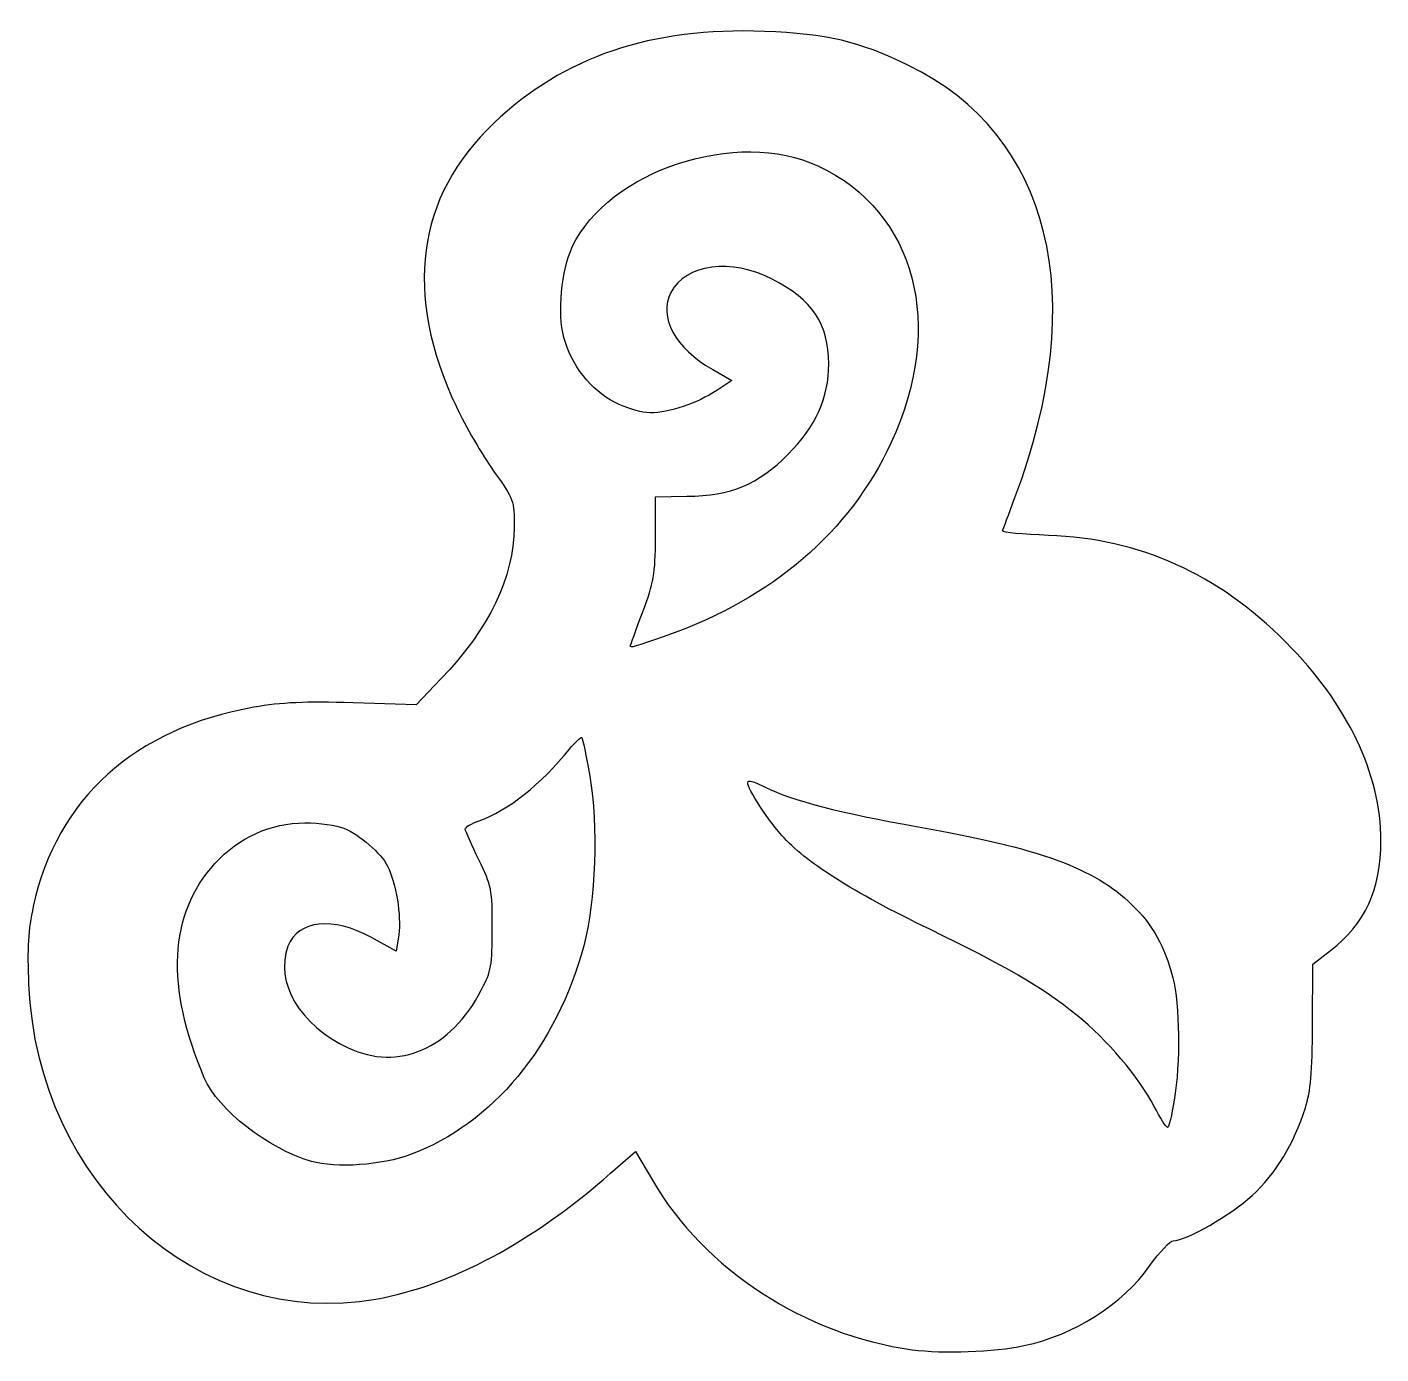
# Model space of a CAD drawing. Header units: centimetres. Extents: x -1.97 to 2.13, y 3.6 to 7.61.
import ezdxf

# ---------------------------------------------------------------- set-up
doc = ezdxf.new("R2010")
doc.units = ezdxf.units.CM
doc.header["$MEASUREMENT"] = 0
doc.layers.add('Layer 1', color=7, linetype='Continuous')

msp = doc.modelspace()

# ---------------------------------------------------------------- linework, layer by layer
at = {"layer": 'Layer 1', "color": 56}
for points, knots in [([(0.71271, 3.60983), (0.38775, 3.65443), (0.08319, 3.85297), (-0.07408, 4.12272), (-0.07408, 4.12272), (-0.07408, 4.12272), (-0.12514, 4.21031), (-0.12514, 4.21031), (-0.12514, 4.21031), (-0.12514, 4.21031), (-0.20075, 4.14394), (-0.20075, 4.14394), (-0.20075, 4.14394), (-0.43964, 3.93421), (-0.68312, 3.80375), (-0.9114, 3.76315), (-0.9114, 3.76315), (-1.44626, 3.66803), (-1.93679, 4.11238), (-1.96287, 4.71563), (-1.96287, 4.71563), (-1.96762, 4.82563), (-1.96436, 4.88052), (-1.94881, 4.95207), (-1.94881, 4.95207), (-1.87797, 5.27805), (-1.64136, 5.49158), (-1.28082, 5.5549), (-1.28082, 5.5549), (-1.19713, 5.5696), (-1.12615, 5.57272), (-0.98062, 5.56808), (-0.98062, 5.56808), (-0.98062, 5.56808), (-0.79002, 5.56202), (-0.79002, 5.56202), (-0.79002, 5.56202), (-0.79002, 5.56202), (-0.71468, 5.64057), (-0.71468, 5.64057), (-0.71468, 5.64057), (-0.56785, 5.79367), (-0.49428, 5.94631), (-0.49284, 6.10085), (-0.49284, 6.10085), (-0.4921, 6.18017), (-0.4933, 6.18345), (-0.55495, 6.26999), (-0.55495, 6.26999), (-0.58952, 6.31853), (-0.64025, 6.40596), (-0.66767, 6.46429), (-0.66767, 6.46429), (-0.82871, 6.80683), (-0.79002, 7.09957), (-0.5541, 7.32367), (-0.5541, 7.32367), (-0.34211, 7.52503), (-0.07862, 7.61427), (0.26528, 7.60119), (0.26528, 7.60119), (0.4543, 7.59399), (0.55242, 7.57085), (0.70094, 7.49844), (0.70094, 7.49844), (1.13263, 7.28795), (1.2532, 6.79873), (1.02342, 6.18992), (1.02342, 6.18992), (1.00422, 6.13906), (0.98739, 6.09362), (0.98602, 6.08895), (0.98602, 6.08895), (0.98465, 6.08428), (1.04711, 6.0781), (1.12482, 6.07522), (1.12482, 6.07522), (1.40278, 6.06492), (1.63709, 5.95951), (1.84414, 5.75163), (1.84414, 5.75163), (2.02967, 5.56534), (2.13155, 5.35246), (2.13155, 5.15106), (2.13155, 5.15106), (2.13155, 5.00294), (2.08368, 4.89863), (1.97882, 4.81822), (1.97882, 4.81822), (1.97882, 4.81822), (1.9255, 4.77733), (1.9255, 4.77733), (1.9255, 4.77733), (1.9255, 4.77733), (1.92455, 4.5921), (1.92455, 4.5921), (1.92455, 4.5921), (1.92382, 4.44957), (1.91881, 4.39187), (1.90282, 4.34184), (1.90282, 4.34184), (1.8681, 4.23319), (1.81345, 4.14323), (1.74159, 4.07644), (1.74159, 4.07644), (1.67879, 4.01806), (1.54198, 3.93988), (1.50261, 3.93988), (1.50261, 3.93988), (1.49349, 3.93988), (1.46182, 3.90584), (1.43225, 3.86423), (1.43225, 3.86423), (1.349, 3.7471), (1.2031, 3.6545), (1.05083, 3.62215), (1.05083, 3.62215), (0.95858, 3.60256), (0.80617, 3.597), (0.71271, 3.60983)], [0, 0, 0, 0, 0.0322581, 0.0322581, 0.0322581, 0.0322581, 0.0645161, 0.0645161, 0.0645161, 0.0645161, 0.0967742, 0.0967742, 0.0967742, 0.0967742, 0.1290323, 0.1290323, 0.1290323, 0.1290323, 0.1612903, 0.1612903, 0.1612903, 0.1612903, 0.1935484, 0.1935484, 0.1935484, 0.1935484, 0.2258065, 0.2258065, 0.2258065, 0.2258065, 0.2580645, 0.2580645, 0.2580645, 0.2580645, 0.2903226, 0.2903226, 0.2903226, 0.2903226, 0.3225806, 0.3225806, 0.3225806, 0.3225806, 0.3548387, 0.3548387, 0.3548387, 0.3548387, 0.3870968, 0.3870968, 0.3870968, 0.3870968, 0.4193548, 0.4193548, 0.4193548, 0.4193548, 0.4516129, 0.4516129, 0.4516129, 0.4516129, 0.483871, 0.483871, 0.483871, 0.483871, 0.516129, 0.516129, 0.516129, 0.516129, 0.5483871, 0.5483871, 0.5483871, 0.5483871, 0.5806452, 0.5806452, 0.5806452, 0.5806452, 0.6129032, 0.6129032, 0.6129032, 0.6129032, 0.6451613, 0.6451613, 0.6451613, 0.6451613, 0.6774194, 0.6774194, 0.6774194, 0.6774194, 0.7096774, 0.7096774, 0.7096774, 0.7096774, 0.7419355, 0.7419355, 0.7419355, 0.7419355, 0.7741935, 0.7741935, 0.7741935, 0.7741935, 0.8064516, 0.8064516, 0.8064516, 0.8064516, 0.8387097, 0.8387097, 0.8387097, 0.8387097, 0.8709677, 0.8709677, 0.8709677, 0.8709677, 0.9032258, 0.9032258, 0.9032258, 0.9032258, 0.9354839, 0.9354839, 0.9354839, 0.9354839, 1, 1, 1, 1]), ([(-0.02708, 5.77367), (0.29101, 5.88629), (0.52224, 6.08533), (0.648, 6.35479), (0.648, 6.35479), (0.81401, 6.71048), (0.72379, 7.05476), (0.42818, 7.19365), (0.42818, 7.19365), (0.18312, 7.3088), (-0.20762, 7.18029), (-0.31672, 6.94865), (-0.31672, 6.94865), (-0.34967, 6.8787), (-0.36188, 6.74774), (-0.34225, 6.67488), (-0.34225, 6.67488), (-0.31963, 6.59089), (-0.26034, 6.51506), (-0.18887, 6.47871), (-0.18887, 6.47871), (-0.15262, 6.46028), (-0.10565, 6.4462), (-0.08037, 6.4462), (-0.08037, 6.4462), (-0.02391, 6.4462), (0.06176, 6.4752), (0.12037, 6.51414), (0.12037, 6.51414), (0.12037, 6.51414), (0.1658, 6.54433), (0.1658, 6.54433), (0.1658, 6.54433), (0.1658, 6.54433), (0.10865, 6.5771), (0.10865, 6.5771), (0.10865, 6.5771), (-0.00604, 6.64286), (-0.05667, 6.73628), (-0.01815, 6.81106), (-0.01815, 6.81106), (0.02614, 6.89705), (0.16433, 6.91512), (0.28883, 6.8512), (0.28883, 6.8512), (0.40991, 6.78903), (0.45956, 6.71447), (0.45956, 6.5948), (0.45956, 6.5948), (0.45956, 6.49191), (0.42069, 6.4051), (0.33696, 6.32103), (0.33696, 6.32103), (0.24532, 6.22903), (0.16498, 6.19567), (0.02979, 6.19352), (0.02979, 6.19352), (0.02979, 6.19352), (-0.06441, 6.19202), (-0.06441, 6.19202), (-0.06441, 6.19202), (-0.06441, 6.19202), (-0.06496, 6.06789), (-0.06496, 6.06789), (-0.06496, 6.06789), (-0.06545, 5.95764), (-0.06973, 5.9326), (-0.10323, 5.84396), (-0.10323, 5.84396), (-0.12397, 5.78907), (-0.14094, 5.74252), (-0.14094, 5.74052), (-0.14094, 5.74052), (-0.14094, 5.73392), (-0.13208, 5.7365), (-0.02708, 5.77367)], [0, 0, 0, 0, 0.05, 0.05, 0.05, 0.05, 0.1, 0.1, 0.1, 0.1, 0.15, 0.15, 0.15, 0.15, 0.2, 0.2, 0.2, 0.2, 0.25, 0.25, 0.25, 0.25, 0.3, 0.3, 0.3, 0.3, 0.35, 0.35, 0.35, 0.35, 0.4, 0.4, 0.4, 0.4, 0.45, 0.45, 0.45, 0.45, 0.5, 0.5, 0.5, 0.5, 0.55, 0.55, 0.55, 0.55, 0.6, 0.6, 0.6, 0.6, 0.65, 0.65, 0.65, 0.65, 0.7, 0.7, 0.7, 0.7, 0.75, 0.75, 0.75, 0.75, 0.8, 0.8, 0.8, 0.8, 0.85, 0.85, 0.85, 0.85, 0.9, 0.9, 0.9, 0.9, 1, 1, 1, 1]), ([(-0.80621, 4.20059), (-0.55815, 4.29382), (-0.36403, 4.52801), (-0.28216, 4.83282), (-0.28216, 4.83282), (-0.24627, 4.96643), (-0.23791, 5.19813), (-0.26364, 5.34616), (-0.26364, 5.34616), (-0.27431, 5.40761), (-0.2853, 5.46015), (-0.28805, 5.46291), (-0.28805, 5.46291), (-0.2908, 5.46567), (-0.30758, 5.44997), (-0.32534, 5.42802), (-0.32534, 5.42802), (-0.41142, 5.32164), (-0.51295, 5.24121), (-0.59885, 5.21135), (-0.59885, 5.21135), (-0.62223, 5.20322), (-0.64106, 5.19179), (-0.6407, 5.18594), (-0.6407, 5.18594), (-0.64034, 5.18009), (-0.62179, 5.13807), (-0.59949, 5.09255), (-0.59949, 5.09255), (-0.56105, 5.01411), (-0.55895, 5.00333), (-0.55902, 4.88566), (-0.55902, 4.88566), (-0.5591, 4.7733), (-0.56217, 4.75569), (-0.59138, 4.6999), (-0.59138, 4.6999), (-0.6854, 4.52037), (-0.84212, 4.45199), (-0.99537, 4.52365), (-0.99537, 4.52365), (-1.14125, 4.59185), (-1.21873, 4.72254), (-1.17763, 4.83108), (-1.17763, 4.83108), (-1.14749, 4.91066), (-1.04097, 4.922), (-0.92497, 4.85798), (-0.92497, 4.85798), (-0.92497, 4.85798), (-0.84983, 4.81651), (-0.84983, 4.81651), (-0.84983, 4.81651), (-0.84983, 4.81651), (-0.84247, 4.86586), (-0.84247, 4.86586), (-0.84247, 4.86586), (-0.83403, 4.92245), (-0.85042, 5.02349), (-0.87612, 5.0734), (-0.87612, 5.0734), (-0.89753, 5.11496), (-0.95785, 5.16743), (-1.00894, 5.18892), (-1.00894, 5.18892), (-1.02978, 5.19769), (-1.08276, 5.20486), (-1.12669, 5.20486), (-1.12669, 5.20486), (-1.22964, 5.20484), (-1.32622, 5.16113), (-1.39893, 5.08164), (-1.39893, 5.08164), (-1.53797, 4.92961), (-1.54893, 4.70853), (-1.43109, 4.43307), (-1.43109, 4.43307), (-1.38949, 4.33583), (-1.23804, 4.21768), (-1.10646, 4.17982), (-1.10646, 4.17982), (-1.03235, 4.1585), (-0.89247, 4.16818), (-0.80621, 4.20059)], [0, 0, 0, 0, 0.0454545, 0.0454545, 0.0454545, 0.0454545, 0.0909091, 0.0909091, 0.0909091, 0.0909091, 0.1363636, 0.1363636, 0.1363636, 0.1363636, 0.1818182, 0.1818182, 0.1818182, 0.1818182, 0.2272727, 0.2272727, 0.2272727, 0.2272727, 0.2727273, 0.2727273, 0.2727273, 0.2727273, 0.3181818, 0.3181818, 0.3181818, 0.3181818, 0.3636364, 0.3636364, 0.3636364, 0.3636364, 0.4090909, 0.4090909, 0.4090909, 0.4090909, 0.4545455, 0.4545455, 0.4545455, 0.4545455, 0.5, 0.5, 0.5, 0.5, 0.5454545, 0.5454545, 0.5454545, 0.5454545, 0.5909091, 0.5909091, 0.5909091, 0.5909091, 0.6363636, 0.6363636, 0.6363636, 0.6363636, 0.6818182, 0.6818182, 0.6818182, 0.6818182, 0.7272727, 0.7272727, 0.7272727, 0.7272727, 0.7727273, 0.7727273, 0.7727273, 0.7727273, 0.8181818, 0.8181818, 0.8181818, 0.8181818, 0.8636364, 0.8636364, 0.8636364, 0.8636364, 0.9090909, 0.9090909, 0.9090909, 0.9090909, 1, 1, 1, 1]), ([(1.50577, 4.36481), (1.52457, 4.47907), (1.52262, 4.655), (1.50167, 4.73576), (1.50167, 4.73576), (1.47637, 4.83328), (1.44241, 4.89359), (1.37647, 4.95807), (1.37647, 4.95807), (1.26437, 5.0677), (1.09584, 5.129), (0.73038, 5.19304), (0.73038, 5.19304), (0.49749, 5.23386), (0.34565, 5.27311), (0.26917, 5.31229), (0.26917, 5.31229), (0.24311, 5.32564), (0.21901, 5.33377), (0.21561, 5.33036), (0.21561, 5.33036), (0.20599, 5.3207), (0.26358, 5.22853), (0.31791, 5.16664), (0.31791, 5.16664), (0.38868, 5.08601), (0.53033, 4.99614), (0.76572, 4.88254), (0.76572, 4.88254), (0.99586, 4.77147), (1.101, 4.70999), (1.21187, 4.62169), (1.21187, 4.62169), (1.30073, 4.55092), (1.39883, 4.43504), (1.44501, 4.34629), (1.44501, 4.34629), (1.46319, 4.31136), (1.48126, 4.28277), (1.48517, 4.28276), (1.48517, 4.28276), (1.48908, 4.28274), (1.49835, 4.31966), (1.50577, 4.36481)], [0, 0, 0, 0, 0.0833333, 0.0833333, 0.0833333, 0.0833333, 0.1666667, 0.1666667, 0.1666667, 0.1666667, 0.25, 0.25, 0.25, 0.25, 0.3333333, 0.3333333, 0.3333333, 0.3333333, 0.4166667, 0.4166667, 0.4166667, 0.4166667, 0.5, 0.5, 0.5, 0.5, 0.5833333, 0.5833333, 0.5833333, 0.5833333, 0.6666667, 0.6666667, 0.6666667, 0.6666667, 0.75, 0.75, 0.75, 0.75, 0.8333333, 0.8333333, 0.8333333, 0.8333333, 1, 1, 1, 1])]:
    msp.add_open_spline(points, degree=3, knots=knots, dxfattribs=at)

doc.saveas('drawing.dxf')
